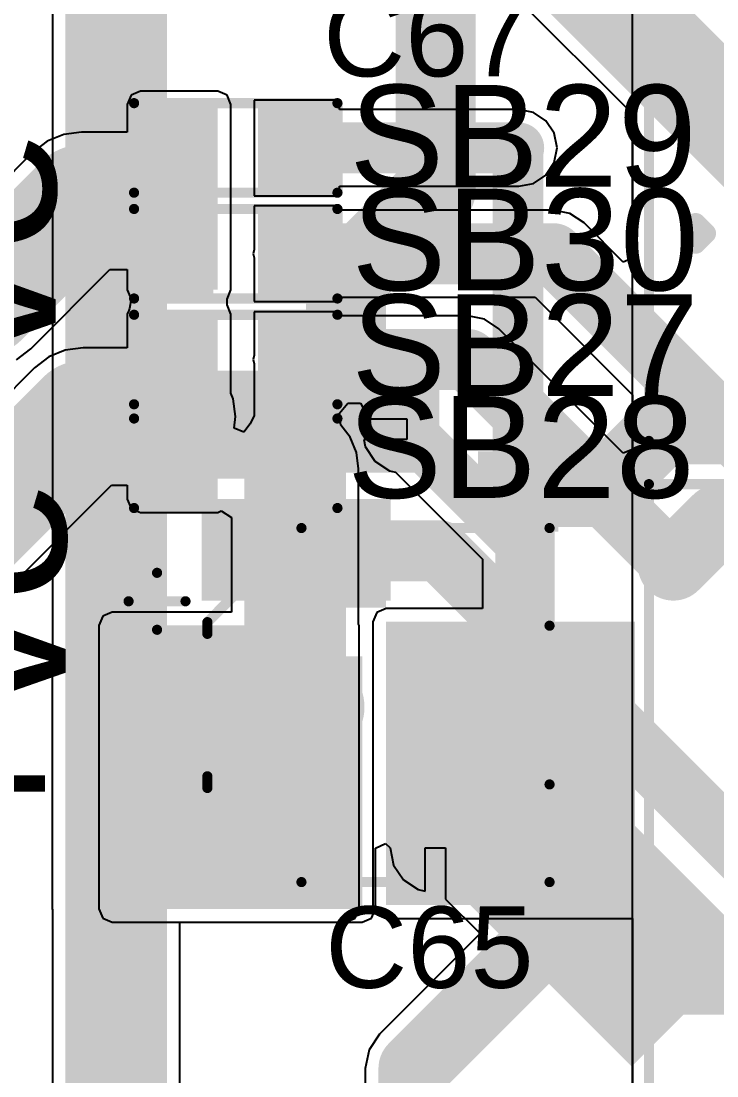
# Model space of a CAD drawing. Header units: millimetres. Extents: x 0 to 214, y 0 to 214.
# Drawn here: x 0.479 to 0.821, y 3.043 to 3.561 of the extents above; entities that cross this region are included whole.
import ezdxf

# ---------------------------------------------------------------- set-up
doc = ezdxf.new("R2010")
doc.units = ezdxf.units.MM
doc.header["$MEASUREMENT"] = 0
for name, color, linetype in [('BottomLayer', 5, 'Continuous'), ('BottomPaste', 16, 'Continuous'), ('BottomSolder', 6, 'Continuous'), ('TopLayer', 1, 'Continuous'), ('TopOverlay', 2, 'Continuous'), ('TopPaste', 8, 'Continuous'), ('TopSolder', 216, 'Continuous'), ('ViaHoleLayer', 16, 'Continuous')]:
    doc.layers.add(name, color=color, linetype=linetype)
doc.styles.add('Arial', font='', dxfattribs={"height": 0.2})
doc.styles.get('Arial').set_extended_font_data('Arial')

# ---------------------------------------------------------------- blocks, each defined once
blk = doc.blocks.new('DIP_8_18')
at = {"layer": 'TopOverlay', "const_width": 0.005}
for points in [[(-0.254, 0.593), (0.25, 0.593)], [(0.25, 0.593), (0.25, -0.553)]]:
    blk.add_lwpolyline(points, dxfattribs=at)
at = {"layer": 'TopOverlay', "const_width": 0.0025}
blk.add_lwpolyline([(0.24875, 0.593, 1), (0.25125, 0.593, 1)], format="xyb", close=True, dxfattribs=at)
blk.add_lwpolyline([(0.24875, 0.593, 1), (0.25125, 0.593, 1)], format="xyb", close=True, dxfattribs=at)
blk = doc.blocks.new('S______B______51')
at = {"layer": 'TopLayer'}
for points in [[(-0.045, -0.0175), (-0.045, 0.0175), (-0.015, 0.0175), (-0.015, -0.0175)], [(0.015, -0.0175), (0.015, 0.0175), (0.045, 0.0175), (0.045, -0.0175)]]:
    blk.add_hatch(color=1, dxfattribs=at).paths.add_polyline_path(points)
at = {"layer": 'TopPaste'}
for points in [[(-0.045, -0.0175), (-0.045, 0.0175), (-0.015, 0.0175), (-0.015, -0.0175)], [(0.015, -0.0175), (0.015, 0.0175), (0.045, 0.0175), (0.045, -0.0175)]]:
    blk.add_hatch(color=8, dxfattribs=at).paths.add_polyline_path(points)
at = {"layer": 'TopSolder'}
for points in [[(-0.049, -0.0215), (-0.049, 0.0215), (-0.011, 0.0215), (-0.011, -0.0215)], [(0.011, -0.0215), (0.011, 0.0215), (0.049, 0.0215), (0.049, -0.0215)]]:
    blk.add_hatch(color=216, dxfattribs=at).paths.add_polyline_path(points)
at = {"layer": 'TopOverlay', "const_width": 0.005}
for points in [[(0.05, 0.022), (-0.05, 0.022)], [(-0.05, 0.022), (-0.05, -0.022)], [(0.05, 0.022), (0.05, -0.022)], [(0.05, -0.022), (-0.05, -0.022)]]:
    blk.add_lwpolyline(points, dxfattribs=at)
at = {"layer": 'TopOverlay', "const_width": 0.0025}
for points in [[(-0.05125, 0.022, 1), (-0.04875, 0.022, 1)], [(-0.05125, 0.022, 1), (-0.04875, 0.022, 1)], [(0.04875, 0.022, 1), (0.05125, 0.022, 1)], [(0.04875, 0.022, 1), (0.05125, 0.022, 1)], [(-0.05125, -0.022, 1), (-0.04875, -0.022, 1)], [(-0.05125, -0.022, 1), (-0.04875, -0.022, 1)], [(0.04875, -0.022, 1), (0.05125, -0.022, 1)], [(0.04875, -0.022, 1), (0.05125, -0.022, 1)]]:
    blk.add_lwpolyline(points, format="xyb", close=True, dxfattribs=at)
blk = doc.blocks.new('S______B______52')
at = {"layer": 'TopLayer'}
for points in [[(-0.045, -0.0175), (-0.045, 0.0175), (-0.015, 0.0175), (-0.015, -0.0175)], [(0.015, -0.0175), (0.015, 0.0175), (0.045, 0.0175), (0.045, -0.0175)]]:
    blk.add_hatch(color=1, dxfattribs=at).paths.add_polyline_path(points)
at = {"layer": 'TopPaste'}
for points in [[(-0.045, -0.0175), (-0.045, 0.0175), (-0.015, 0.0175), (-0.015, -0.0175)], [(0.015, -0.0175), (0.015, 0.0175), (0.045, 0.0175), (0.045, -0.0175)]]:
    blk.add_hatch(color=8, dxfattribs=at).paths.add_polyline_path(points)
at = {"layer": 'TopSolder'}
for points in [[(-0.049, -0.0215), (-0.049, 0.0215), (-0.011, 0.0215), (-0.011, -0.0215)], [(0.011, -0.0215), (0.011, 0.0215), (0.049, 0.0215), (0.049, -0.0215)]]:
    blk.add_hatch(color=216, dxfattribs=at).paths.add_polyline_path(points)
at = {"layer": 'TopOverlay', "const_width": 0.005}
for points in [[(0.05, 0.022), (-0.05, 0.022)], [(-0.05, 0.022), (-0.05, -0.022)], [(0.05, 0.022), (0.05, -0.022)], [(0.05, -0.022), (-0.05, -0.022)]]:
    blk.add_lwpolyline(points, dxfattribs=at)
at = {"layer": 'TopOverlay', "const_width": 0.0025}
for points in [[(-0.05125, 0.022, 1), (-0.04875, 0.022, 1)], [(-0.05125, 0.022, 1), (-0.04875, 0.022, 1)], [(0.04875, 0.022, 1), (0.05125, 0.022, 1)], [(0.04875, 0.022, 1), (0.05125, 0.022, 1)], [(-0.05125, -0.022, 1), (-0.04875, -0.022, 1)], [(-0.05125, -0.022, 1), (-0.04875, -0.022, 1)], [(0.04875, -0.022, 1), (0.05125, -0.022, 1)], [(0.04875, -0.022, 1), (0.05125, -0.022, 1)]]:
    blk.add_lwpolyline(points, format="xyb", close=True, dxfattribs=at)
blk = doc.blocks.new('S______B______53')
at = {"layer": 'TopLayer'}
for points in [[(-0.045, -0.0175), (-0.045, 0.0175), (-0.015, 0.0175), (-0.015, -0.0175)], [(0.015, -0.0175), (0.015, 0.0175), (0.045, 0.0175), (0.045, -0.0175)]]:
    blk.add_hatch(color=1, dxfattribs=at).paths.add_polyline_path(points)
at = {"layer": 'TopPaste'}
for points in [[(-0.045, -0.0175), (-0.045, 0.0175), (-0.015, 0.0175), (-0.015, -0.0175)], [(0.015, -0.0175), (0.015, 0.0175), (0.045, 0.0175), (0.045, -0.0175)]]:
    blk.add_hatch(color=8, dxfattribs=at).paths.add_polyline_path(points)
at = {"layer": 'TopSolder'}
for points in [[(-0.049, -0.0215), (-0.049, 0.0215), (-0.011, 0.0215), (-0.011, -0.0215)], [(0.011, -0.0215), (0.011, 0.0215), (0.049, 0.0215), (0.049, -0.0215)]]:
    blk.add_hatch(color=216, dxfattribs=at).paths.add_polyline_path(points)
at = {"layer": 'TopOverlay', "const_width": 0.005}
for points in [[(0.05, 0.022), (-0.05, 0.022)], [(-0.05, 0.022), (-0.05, -0.022)], [(0.05, 0.022), (0.05, -0.022)], [(0.05, -0.022), (-0.05, -0.022)]]:
    blk.add_lwpolyline(points, dxfattribs=at)
at = {"layer": 'TopOverlay', "const_width": 0.0025}
for points in [[(-0.05125, 0.022, 1), (-0.04875, 0.022, 1)], [(-0.05125, 0.022, 1), (-0.04875, 0.022, 1)], [(0.04875, 0.022, 1), (0.05125, 0.022, 1)], [(0.04875, 0.022, 1), (0.05125, 0.022, 1)], [(-0.05125, -0.022, 1), (-0.04875, -0.022, 1)], [(-0.05125, -0.022, 1), (-0.04875, -0.022, 1)], [(0.04875, -0.022, 1), (0.05125, -0.022, 1)], [(0.04875, -0.022, 1), (0.05125, -0.022, 1)]]:
    blk.add_lwpolyline(points, format="xyb", close=True, dxfattribs=at)
blk = doc.blocks.new('S______B______54')
at = {"layer": 'TopLayer'}
for points in [[(-0.045, -0.0175), (-0.045, 0.0175), (-0.015, 0.0175), (-0.015, -0.0175)], [(0.015, -0.0175), (0.015, 0.0175), (0.045, 0.0175), (0.045, -0.0175)]]:
    blk.add_hatch(color=1, dxfattribs=at).paths.add_polyline_path(points)
at = {"layer": 'TopPaste'}
for points in [[(-0.045, -0.0175), (-0.045, 0.0175), (-0.015, 0.0175), (-0.015, -0.0175)], [(0.015, -0.0175), (0.015, 0.0175), (0.045, 0.0175), (0.045, -0.0175)]]:
    blk.add_hatch(color=8, dxfattribs=at).paths.add_polyline_path(points)
at = {"layer": 'TopSolder'}
for points in [[(-0.049, -0.0215), (-0.049, 0.0215), (-0.011, 0.0215), (-0.011, -0.0215)], [(0.011, -0.0215), (0.011, 0.0215), (0.049, 0.0215), (0.049, -0.0215)]]:
    blk.add_hatch(color=216, dxfattribs=at).paths.add_polyline_path(points)
at = {"layer": 'TopOverlay', "const_width": 0.005}
for points in [[(0.05, 0.022), (-0.05, 0.022)], [(-0.05, 0.022), (-0.05, -0.022)], [(0.05, 0.022), (0.05, -0.022)], [(0.05, -0.022), (-0.05, -0.022)]]:
    blk.add_lwpolyline(points, dxfattribs=at)
at = {"layer": 'TopOverlay', "const_width": 0.0025}
for points in [[(-0.05125, 0.022, 1), (-0.04875, 0.022, 1)], [(-0.05125, 0.022, 1), (-0.04875, 0.022, 1)], [(0.04875, 0.022, 1), (0.05125, 0.022, 1)], [(0.04875, 0.022, 1), (0.05125, 0.022, 1)], [(-0.05125, -0.022, 1), (-0.04875, -0.022, 1)], [(-0.05125, -0.022, 1), (-0.04875, -0.022, 1)], [(0.04875, -0.022, 1), (0.05125, -0.022, 1)], [(0.04875, -0.022, 1), (0.05125, -0.022, 1)]]:
    blk.add_lwpolyline(points, format="xyb", close=True, dxfattribs=at)
blk = doc.blocks.new('DIP_8_84')
at = {"layer": 'TopOverlay'}
for points, const_width in [([(-0.254, 0.593), (-0.254, -0.553)], 0.005), ([(-0.254, 0.593), (0.25, 0.593)], 0.005), ([(-0.157, 0.57), (-0.147, 0.57)], 0.01), ([(-0.157, 0.57), (-0.152, 0.565)], 0.01), ([(-0.147, 0.57), (-0.152, 0.565)], 0.01)]:
    blk.add_lwpolyline(points, dxfattribs=dict(at, const_width=const_width))
for points, const_width in [([(-0.25525, 0.593, 1), (-0.25275, 0.593, 1)], 0.0025), ([(-0.25525, 0.593, 1), (-0.25275, 0.593, 1)], 0.0025), ([(-0.1595, 0.57, 1), (-0.1545, 0.57, 1)], 0.005), ([(-0.1595, 0.57, 1), (-0.1545, 0.57, 1)], 0.005), ([(-0.1495, 0.57, 1), (-0.1445, 0.57, 1)], 0.005), ([(-0.1495, 0.57, 1), (-0.1445, 0.57, 1)], 0.005), ([(-0.1545, 0.565, 1), (-0.1495, 0.565, 1)], 0.005), ([(-0.1545, 0.565, 1), (-0.1495, 0.565, 1)], 0.005)]:
    blk.add_lwpolyline(points, format="xyb", close=True, dxfattribs=dict(at, const_width=const_width))
blk = doc.blocks.new('RES_0603_B_155')
at = {"layer": 'BottomLayer'}
for points in [[(-0.045, -0.0175), (-0.045, 0.0175), (-0.015, 0.0175), (-0.015, -0.0175)], [(0.015, -0.0175), (0.015, 0.0175), (0.045, 0.0175), (0.045, -0.0175)]]:
    blk.add_hatch(color=5, dxfattribs=at).paths.add_polyline_path(points)
at = {"layer": 'BottomPaste'}
for points in [[(-0.045, -0.0175), (-0.045, 0.0175), (-0.015, 0.0175), (-0.015, -0.0175)], [(0.015, -0.0175), (0.015, 0.0175), (0.045, 0.0175), (0.045, -0.0175)]]:
    blk.add_hatch(color=16, dxfattribs=at).paths.add_polyline_path(points)
at = {"layer": 'BottomSolder'}
for points in [[(-0.049, -0.0215), (-0.049, 0.0215), (-0.011, 0.0215), (-0.011, -0.0215)], [(0.011, -0.0215), (0.011, 0.0215), (0.049, 0.0215), (0.049, -0.0215)]]:
    blk.add_hatch(color=6, dxfattribs=at).paths.add_polyline_path(points)
blk = doc.blocks.new('SOT23_3_B_163')
at = {"layer": 'BottomLayer'}
for points in [[(-0.02166, 0.02657), (-0.05316, 0.02657), (-0.05316, 0.05807), (-0.02166, 0.05807)], [(0.05314, 0.02657), (0.02165, 0.02657), (0.02165, 0.05807), (0.05314, 0.05807)], [(0.01574, -0.05807), (-0.01575, -0.05807), (-0.01575, -0.02657), (0.01574, -0.02657)]]:
    blk.add_hatch(color=5, dxfattribs=at).paths.add_polyline_path(points)
at = {"layer": 'BottomPaste'}
for points in [[(-0.02166, 0.02657), (-0.05316, 0.02657), (-0.05316, 0.05807), (-0.02166, 0.05807)], [(0.05314, 0.02657), (0.02165, 0.02657), (0.02165, 0.05807), (0.05314, 0.05807)], [(0.01574, -0.05807), (-0.01575, -0.05807), (-0.01575, -0.02657), (0.01574, -0.02657)]]:
    blk.add_hatch(color=16, dxfattribs=at).paths.add_polyline_path(points)
at = {"layer": 'BottomSolder'}
for points in [[(-0.01766, 0.02257), (-0.05716, 0.02257), (-0.05716, 0.06207), (-0.01766, 0.06207)], [(0.05714, 0.02257), (0.01765, 0.02257), (0.01765, 0.06207), (0.05714, 0.06207)], [(0.01974, -0.06207), (-0.01975, -0.06207), (-0.01975, -0.02257), (0.01974, -0.02257)]]:
    blk.add_hatch(color=6, dxfattribs=at).paths.add_polyline_path(points)
blk = doc.blocks.new('C__0603_B_196')
at = {"layer": 'BottomLayer'}
for points in [[(-0.045, -0.0175), (-0.045, 0.0175), (-0.015, 0.0175), (-0.015, -0.0175)], [(0.015, -0.0175), (0.015, 0.0175), (0.045, 0.0175), (0.045, -0.0175)]]:
    blk.add_hatch(color=5, dxfattribs=at).paths.add_polyline_path(points)
at = {"layer": 'BottomPaste'}
for points in [[(-0.045, -0.0175), (-0.045, 0.0175), (-0.015, 0.0175), (-0.015, -0.0175)], [(0.015, -0.0175), (0.015, 0.0175), (0.045, 0.0175), (0.045, -0.0175)]]:
    blk.add_hatch(color=16, dxfattribs=at).paths.add_polyline_path(points)
at = {"layer": 'BottomSolder'}
for points in [[(-0.04736, -0.01986), (-0.04736, 0.01986), (-0.01264, 0.01986), (-0.01264, -0.01986)], [(0.01264, -0.01986), (0.01264, 0.01986), (0.04736, 0.01986), (0.04736, -0.01986)]]:
    blk.add_hatch(color=6, dxfattribs=at).paths.add_polyline_path(points)
blk = doc.blocks.new('RVT1E100M0405__197')
at = {"layer": 'TopLayer'}
for points in [[(-0.12205, 0.0315), (-0.01969, 0.0315), (-0.01969, -0.0315), (-0.12205, -0.0315)], [(0.01969, 0.0315), (0.12205, 0.0315), (0.12205, -0.0315), (0.01969, -0.0315)]]:
    blk.add_hatch(color=1, dxfattribs=at).paths.add_polyline_path(points)
at = {"layer": 'TopPaste'}
for points in [[(-0.12205, 0.0315), (-0.01969, 0.0315), (-0.01969, -0.0315), (-0.12205, -0.0315)], [(0.01969, 0.0315), (0.12205, 0.0315), (0.12205, -0.0315), (0.01969, -0.0315)]]:
    blk.add_hatch(color=8, dxfattribs=at).paths.add_polyline_path(points)
at = {"layer": 'TopSolder'}
for points in [[(-0.12605, 0.0355), (-0.01569, 0.0355), (-0.01569, -0.0355), (-0.12605, -0.0355)], [(0.01569, 0.0355), (0.12605, 0.0355), (0.12605, -0.0355), (0.01569, -0.0355)]]:
    blk.add_hatch(color=216, dxfattribs=at).paths.add_polyline_path(points)
at = {"layer": 'TopOverlay', "const_width": 0.005}
for points in [[(-0.08325, 0.04075), (-0.037, 0.087)], [(-0.037, 0.087), (0.085, 0.087)], [(0.085, 0.039), (0.085, 0.087)], [(-0.108, 0.037), (-0.108, 0.065)], [(-0.122, 0.051), (-0.094, 0.051)], [(-0.08325, 0.035), (-0.08325, 0.04075)], [(-0.08325, -0.04075), (-0.08325, -0.035)], [(-0.08325, -0.04075), (-0.037, -0.087)], [(0.085, -0.087), (0.085, -0.039)], [(-0.037, -0.087), (0.085, -0.087)]]:
    blk.add_lwpolyline(points, dxfattribs=at)
at = {"layer": 'TopOverlay', "const_width": 0.0025}
for points in [[(-0.03825, 0.087, 1), (-0.03575, 0.087, 1)], [(-0.03825, 0.087, 1), (-0.03575, 0.087, 1)], [(0.08375, 0.087, 1), (0.08625, 0.087, 1)], [(0.08375, 0.087, 1), (0.08625, 0.087, 1)], [(-0.10925, 0.065, 1), (-0.10675, 0.065, 1)], [(-0.12325, 0.051, 1), (-0.12075, 0.051, 1)], [(-0.09525, 0.051, 1), (-0.09275, 0.051, 1)], [(-0.0845, 0.04075, 1), (-0.082, 0.04075, 1)], [(-0.0845, 0.04075, 1), (-0.082, 0.04075, 1)], [(0.08375, 0.039, 1), (0.08625, 0.039, 1)], [(-0.10925, 0.037, 1), (-0.10675, 0.037, 1)], [(-0.0845, 0.035, 1), (-0.082, 0.035, 1)], [(-0.0845, -0.035, 1), (-0.082, -0.035, 1)], [(-0.0845, -0.04075, 1), (-0.082, -0.04075, 1)], [(-0.0845, -0.04075, 1), (-0.082, -0.04075, 1)], [(0.08375, -0.039, 1), (0.08625, -0.039, 1)], [(-0.03825, -0.087, 1), (-0.03575, -0.087, 1)], [(-0.03825, -0.087, 1), (-0.03575, -0.087, 1)], [(0.08375, -0.087, 1), (0.08625, -0.087, 1)], [(0.08375, -0.087, 1), (0.08625, -0.087, 1)]]:
    blk.add_lwpolyline(points, format="xyb", close=True, dxfattribs=at)

msp = doc.modelspace()

# ---------------------------------------------------------------- hatches: boundary and pattern name
at = {"layer": 'BottomLayer'}
h = msp.add_hatch(color=5, dxfattribs=at)
edge = h.paths.add_edge_path()
edge.add_arc((0.724, 3.499), 0.01181, 0, 360)
for points in [[(0.568, 3.33947), (0.685, 3.33947), (0.685, 3.38947), (0.568, 3.38947)], [(0.568, 3.27651), (0.661, 3.27651), (0.661, 3.32651), (0.568, 3.32651)], [(0.501, 3.125), (0.647, 3.125), (0.647, 3.24905), (0.501, 3.24905)], [(0.8395, 3.1075), (0.72, 3.227), (0.66, 3.167), (0.7795, 3.0475)]]:
    msp.add_hatch(color=5, dxfattribs=at).paths.add_polyline_path(points)
h = msp.add_hatch(color=5, dxfattribs=at)
edge = h.paths.add_edge_path()
edge.add_arc((0.669, 3.36077), 0.01181, 0, 360)
h = msp.add_hatch(color=5, dxfattribs=at)
edge = h.paths.add_edge_path()
edge.add_arc((0.8, 3.294), 0.01181, 0, 360)
h = msp.add_hatch(color=5, dxfattribs=at)
edge = h.paths.add_edge_path()
edge.add_arc((0.56276, 3.1603), 0.0315, 0, 360)
h = msp.add_hatch(color=5, dxfattribs=at)
edge = h.paths.add_edge_path()
edge.add_arc((0.683, 3.155), 0.01181, 0, 360)
h = msp.add_hatch(color=5, dxfattribs=at)
edge = h.paths.add_edge_path()
edge.add_arc((0.7135, 3.155), 0.01181, 0, 360)
h = msp.add_hatch(color=5, dxfattribs=at)
edge = h.paths.add_edge_path()
edge.add_arc((0.744, 3.155), 0.01181, 0, 360)
at = {"layer": 'BottomSolder'}
h = msp.add_hatch(color=6, dxfattribs=at)
edge = h.paths.add_edge_path()
edge.add_arc((0.724, 3.499), 0.00591, 0, 360)
h = msp.add_hatch(color=6, dxfattribs=at)
edge = h.paths.add_edge_path()
edge.add_arc((0.669, 3.36077), 0.00591, 0, 360)
h = msp.add_hatch(color=6, dxfattribs=at)
edge = h.paths.add_edge_path()
edge.add_arc((0.8, 3.294), 0.00591, 0, 360)
h = msp.add_hatch(color=6, dxfattribs=at)
edge = h.paths.add_edge_path()
edge.add_arc((0.56276, 3.1603), 0.01575, 0, 360)
h = msp.add_hatch(color=6, dxfattribs=at)
edge = h.paths.add_edge_path()
edge.add_arc((0.683, 3.155), 0.00591, 0, 360)
h = msp.add_hatch(color=6, dxfattribs=at)
edge = h.paths.add_edge_path()
edge.add_arc((0.7135, 3.155), 0.00591, 0, 360)
h = msp.add_hatch(color=6, dxfattribs=at)
edge = h.paths.add_edge_path()
edge.add_arc((0.744, 3.155), 0.00591, 0, 360)
at = {"layer": 'TopLayer'}
for points in [[(0.538, 3.42933), (0.576, 3.42933), (0.576, 3.52033), (0.538, 3.52033)], [(0.538, 3.32633), (0.576, 3.32633), (0.576, 3.41733), (0.538, 3.41733)], [(0.524, 3.125), (0.639, 3.125), (0.639, 3.2643), (0.524, 3.2643)], [(0.65873, 3.12683), (0.78109, 3.12683), (0.78109, 3.26613), (0.65873, 3.26613)]]:
    msp.add_hatch(color=1, dxfattribs=at).paths.add_polyline_path(points)
h = msp.add_hatch(color=1, dxfattribs=at)
edge = h.paths.add_edge_path()
edge.add_arc((0.724, 3.499), 0.01181, 0, 360)
h = msp.add_hatch(color=1, dxfattribs=at)
edge = h.paths.add_edge_path()
edge.add_arc((0.669, 3.36077), 0.01181, 0, 360)
h = msp.add_hatch(color=1, dxfattribs=at)
edge = h.paths.add_edge_path()
edge.add_arc((0.8, 3.294), 0.01181, 0, 360)
h = msp.add_hatch(color=1, dxfattribs=at)
edge = h.paths.add_edge_path()
edge.add_arc((0.56276, 3.1603), 0.0315, 0, 360)
h = msp.add_hatch(color=1, dxfattribs=at)
edge = h.paths.add_edge_path()
edge.add_arc((0.683, 3.155), 0.01181, 0, 360)
h = msp.add_hatch(color=1, dxfattribs=at)
edge = h.paths.add_edge_path()
edge.add_arc((0.7135, 3.155), 0.01181, 0, 360)
h = msp.add_hatch(color=1, dxfattribs=at)
edge = h.paths.add_edge_path()
edge.add_arc((0.744, 3.155), 0.01181, 0, 360)
at = {"layer": 'TopSolder'}
h = msp.add_hatch(color=216, dxfattribs=at)
edge = h.paths.add_edge_path()
edge.add_arc((0.724, 3.499), 0.00591, 0, 360)
h = msp.add_hatch(color=216, dxfattribs=at)
edge = h.paths.add_edge_path()
edge.add_arc((0.669, 3.36077), 0.00591, 0, 360)
h = msp.add_hatch(color=216, dxfattribs=at)
edge = h.paths.add_edge_path()
edge.add_arc((0.8, 3.294), 0.00591, 0, 360)
h = msp.add_hatch(color=216, dxfattribs=at)
edge = h.paths.add_edge_path()
edge.add_arc((0.56276, 3.1603), 0.01575, 0, 360)
h = msp.add_hatch(color=216, dxfattribs=at)
edge = h.paths.add_edge_path()
edge.add_arc((0.683, 3.155), 0.00591, 0, 360)
h = msp.add_hatch(color=216, dxfattribs=at)
edge = h.paths.add_edge_path()
edge.add_arc((0.7135, 3.155), 0.00591, 0, 360)
h = msp.add_hatch(color=216, dxfattribs=at)
edge = h.paths.add_edge_path()
edge.add_arc((0.744, 3.155), 0.00591, 0, 360)
at = {"layer": 'ViaHoleLayer'}
h = msp.add_hatch(color=16, dxfattribs=at)
edge = h.paths.add_edge_path()
edge.add_arc((0.724, 3.499), 0.00591, 0, 360)
h = msp.add_hatch(color=16, dxfattribs=at)
edge = h.paths.add_edge_path()
edge.add_arc((0.669, 3.36077), 0.00591, 0, 360)
h = msp.add_hatch(color=16, dxfattribs=at)
edge = h.paths.add_edge_path()
edge.add_arc((0.8, 3.294), 0.00591, 0, 360)
h = msp.add_hatch(color=16, dxfattribs=at)
edge = h.paths.add_edge_path()
edge.add_arc((0.56276, 3.1603), 0.01575, 0, 360)
h = msp.add_hatch(color=16, dxfattribs=at)
edge = h.paths.add_edge_path()
edge.add_arc((0.683, 3.155), 0.00591, 0, 360)
h = msp.add_hatch(color=16, dxfattribs=at)
edge = h.paths.add_edge_path()
edge.add_arc((0.7135, 3.155), 0.00591, 0, 360)
h = msp.add_hatch(color=16, dxfattribs=at)
edge = h.paths.add_edge_path()
edge.add_arc((0.744, 3.155), 0.00591, 0, 360)

# ---------------------------------------------------------------- linework, layer by layer
at = {"layer": 'BottomLayer'}
for p, q in [((0.78, 2.829), (0.78, 3.859)), ((0.49473, 3.57145), (0.49473, 3.2496)), ((0.49473, 3.2496), (0.49451, 3.24905)), ((0.49451, 3.24905), (0.49451, 3.125)), ((0.65349, 3.1549), (0.65849, 3.15713)), ((0.65349, 3.125), (0.65349, 3.1549)), ((0.65849, 3.15713), (0.66078, 3.15507)), ((0.66078, 3.15507), (0.66076, 3.155)), ((0.66076, 3.155), (0.66245, 3.14649)), ((0.678, 3.13376), (0.678, 3.155)), ((0.678, 3.155), (0.688, 3.155)), ((0.688, 3.155), (0.688, 3.12982)), ((0.66245, 3.14649), (0.66728, 3.13928)), ((0.66728, 3.13928), (0.67449, 3.13445)), ((0.67449, 3.13445), (0.678, 3.13376)), ((0.688, 3.12982), (0.70497, 3.11285)), ((0.49451, 3.125), (0.49473, 3.12445)), ((0.49473, 3.12445), (0.49473, 2.76101)), ((0.65159, 3.12041), (0.65349, 3.125)), ((0.55727, 2.89829), (0.55727, 3.11851)), ((0.55727, 3.11851), (0.647, 3.11851)), ((0.647, 3.11851), (0.65159, 3.12041)), ((0.70497, 3.11285), (0.65556, 3.06344)), ((0.65556, 3.06344), (0.65036, 3.05567)), ((0.65036, 3.05567), (0.64854, 3.0465)), ((0.64854, 3.0465), (0.64854, 3.0465)), ((0.64854, 3.0465), (0.64854, 2.90195))]:
    msp.add_line(p, q, dxfattribs=at)
for points, const_width in [([(0.68314, 3.47814), (0.68314, 3.67117)], 0.03937), ([(0.526, 2.70252), (0.526, 3.64188)], 0.05), ([(0.72365, 3.33017), (0.72365, 3.499)], 0.025), ([(0.639, 3.434), (0.68314, 3.47814)], 0.03937), ([(0.639, 3.36757), (0.639, 3.434)], 0.03937), ([(0.76417, 3.33017), (0.795, 3.361)], 0.035), ([(0.795, 3.361), (1.55375, 3.361)], 0.035), ([(0.72365, 3.33017), (0.76417, 3.33017)], 0.035), ([(0.8, 3.294), (0.822, 3.316)], 0.035), ([(0.822, 3.316), (1.209, 3.316)], 0.035), ([(0.65405, 3.30102), (0.68498, 3.30102)], 0.03), ([(0.68498, 3.30102), (0.844, 3.142)], 0.03), ([(0.639, 3.29277), (0.64725, 3.30102)], 0.015), ([(0.64725, 3.30102), (0.65405, 3.30102)], 0.015), ([(0.55783, 3.22417), (0.62314, 3.22417)], 0.05), ([(0.54734, 3.21368), (0.574, 3.18702)], 0.05), ([(0.68314, 3.17886), (0.68314, 3.22417)], 0.025), ([(0.68314, 3.17886), (0.744, 3.118)], 0.025), ([(0.744, 3.118), (0.76939, 3.09261)], 0.03937), ([(0.6725, 3.0465), (0.744, 3.118)], 0.035), ([(0.76939, 3.09261), (0.9846, 3.09261)], 0.03937), ([(0.6725, 2.87026), (0.6725, 3.0465)], 0.035)]:
    msp.add_lwpolyline(points, dxfattribs=dict(at, const_width=const_width))
for points, const_width in [([(0.7174, 3.499, 1), (0.7299, 3.499, 1)], 0.0125), ([(0.6733, 3.47814, 1), (0.69298, 3.47814, 1)], 0.01969), ([(0.6733, 3.47814, 1), (0.69298, 3.47814, 1)], 0.01969), ([(0.62916, 3.434, 1), (0.64884, 3.434, 1)], 0.01969), ([(0.62916, 3.434, 1), (0.64884, 3.434, 1)], 0.01969), ([(0.62916, 3.36757, 1), (0.64884, 3.36757, 1)], 0.01969), ([(0.78625, 3.361, 1), (0.80375, 3.361, 1)], 0.0175), ([(0.78625, 3.361, 1), (0.80375, 3.361, 1)], 0.0175), ([(0.7149, 3.33017, 1), (0.7324, 3.33017, 1)], 0.0175), ([(0.75542, 3.33017, 1), (0.77292, 3.33017, 1)], 0.0175), ([(0.75542, 3.33017, 1), (0.77292, 3.33017, 1)], 0.0175), ([(0.7174, 3.33017, 1), (0.7299, 3.33017, 1)], 0.0125), ([(0.81325, 3.316, 1), (0.83075, 3.316, 1)], 0.0175), ([(0.81325, 3.316, 1), (0.83075, 3.316, 1)], 0.0175), ([(0.64655, 3.30102, 1), (0.66155, 3.30102, 1)], 0.015), ([(0.67748, 3.30102, 1), (0.69248, 3.30102, 1)], 0.015), ([(0.67748, 3.30102, 1), (0.69248, 3.30102, 1)], 0.015), ([(0.6435, 3.30102, 1), (0.651, 3.30102, 1)], 0.0075), ([(0.6435, 3.30102, 1), (0.651, 3.30102, 1)], 0.0075), ([(0.6503, 3.30102, 1), (0.6578, 3.30102, 1)], 0.0075), ([(0.79125, 3.294, 1), (0.80875, 3.294, 1)], 0.0175), ([(0.63525, 3.29277, 1), (0.64275, 3.29277, 1)], 0.0075), ([(0.54533, 3.22417, 1), (0.57033, 3.22417, 1)], 0.025), ([(0.61064, 3.22417, 1), (0.63564, 3.22417, 1)], 0.025), ([(0.53484, 3.21368, 1), (0.55984, 3.21368, 1)], 0.025), ([(0.67689, 3.22417, 1), (0.68939, 3.22417, 1)], 0.0125), ([(0.5615, 3.18702, 1), (0.5865, 3.18702, 1)], 0.025), ([(0.67689, 3.17886, 1), (0.68939, 3.17886, 1)], 0.0125), ([(0.67689, 3.17886, 1), (0.68939, 3.17886, 1)], 0.0125), ([(0.73416, 3.118, 1), (0.75384, 3.118, 1)], 0.01969), ([(0.73525, 3.118, 1), (0.75275, 3.118, 1)], 0.0175), ([(0.73775, 3.118, 1), (0.75025, 3.118, 1)], 0.0125), ([(0.75955, 3.09261, 1), (0.77923, 3.09261, 1)], 0.01969), ([(0.75955, 3.09261, 1), (0.77923, 3.09261, 1)], 0.01969), ([(0.66375, 3.0465, 1), (0.68125, 3.0465, 1)], 0.0175), ([(0.66375, 3.0465, 1), (0.68125, 3.0465, 1)], 0.0175)]:
    msp.add_lwpolyline(points, format="xyb", close=True, dxfattribs=dict(at, const_width=const_width))
at = {"layer": 'TopLayer'}
for p, q in [((0.78, 2.829), (0.78, 3.859)), ((0.71975, 3.57603), (0.78, 3.51578)), ((0.538, 3.52683), (0.53341, 3.52493)), ((0.576, 3.52683), (0.538, 3.52683)), ((0.58059, 3.52493), (0.576, 3.52683)), ((0.53341, 3.52493), (0.53151, 3.52033)), ((0.53151, 3.52033), (0.53151, 3.50679)), ((0.58249, 3.52033), (0.58059, 3.52493)), ((0.58249, 3.42933), (0.58249, 3.52033)), ((0.63584, 3.5225), (0.59384, 3.5225)), ((0.59384, 3.5225), (0.59384, 3.4755)), ((0.63584, 3.51786), (0.63584, 3.5225)), ((0.724, 3.51786), (0.63584, 3.51786)), ((0.73122, 3.51643), (0.724, 3.51786)), ((0.73734, 3.51234), (0.73122, 3.51643)), ((0.78, 3.51578), (0.78, 3.44481)), ((0.74143, 3.50622), (0.73734, 3.51234)), ((0.50025, 3.50564), (0.49211, 3.50226)), ((0.509, 3.50679), (0.50025, 3.50564)), ((0.53151, 3.50679), (0.509, 3.50679)), ((0.74286, 3.499), (0.74143, 3.50622)), ((0.49211, 3.50226), (0.48511, 3.49689)), ((0.48511, 3.49689), (0.44618, 3.45796)), ((0.74143, 3.49178), (0.74286, 3.499)), ((0.73734, 3.48566), (0.74143, 3.49178)), ((0.73122, 3.48157), (0.73734, 3.48566)), ((0.63584, 3.4755), (0.63584, 3.48014)), ((0.63584, 3.48014), (0.724, 3.48014)), ((0.724, 3.48014), (0.73122, 3.48157)), ((0.59384, 3.4755), (0.63584, 3.4755)), ((0.63584, 3.4705), (0.59384, 3.4705)), ((0.59384, 3.4705), (0.59384, 3.44907)), ((0.63584, 3.46841), (0.63584, 3.4705)), ((0.741, 3.46841), (0.63584, 3.46841)), ((0.74919, 3.46678), (0.741, 3.46841)), ((0.75614, 3.46214), (0.74919, 3.46678)), ((0.77538, 3.4429), (0.75614, 3.46214)), ((0.59384, 3.44907), (0.59343, 3.447)), ((0.59343, 3.447), (0.59384, 3.44493)), ((0.59384, 3.44493), (0.59384, 3.4235)), ((0.78, 3.44481), (0.77538, 3.4429)), ((0.48407, 3.40028), (0.523, 3.43921)), ((0.523, 3.43921), (0.53151, 3.43921)), ((0.53151, 3.43921), (0.53151, 3.42933)), ((0.53151, 3.42933), (0.53341, 3.42474)), ((0.58059, 3.42474), (0.58249, 3.42933)), ((0.53341, 3.42474), (0.53262, 3.42015)), ((0.58059, 3.42193), (0.58059, 3.42474)), ((0.58249, 3.41733), (0.58059, 3.42193)), ((0.59384, 3.4235), (0.63584, 3.4235)), ((0.63584, 3.4235), (0.63584, 3.42559)), ((0.63584, 3.42559), (0.73213, 3.42559)), ((0.73213, 3.42559), (0.78, 3.37772)), ((0.53226, 3.41915), (0.53151, 3.41733)), ((0.53151, 3.41733), (0.53151, 3.40079)), ((0.53262, 3.42015), (0.53226, 3.41915)), ((0.58249, 3.37851), (0.58249, 3.41733)), ((0.63584, 3.4185), (0.59384, 3.4185)), ((0.59384, 3.4185), (0.59384, 3.39707)), ((0.63584, 3.41641), (0.63584, 3.4185)), ((0.699, 3.41641), (0.63584, 3.41641)), ((0.70719, 3.41478), (0.699, 3.41641)), ((0.71414, 3.41014), (0.70719, 3.41478)), ((0.77538, 3.3489), (0.71414, 3.41014)), ((0.47707, 3.39491), (0.48407, 3.40028)), ((0.49287, 3.39626), (0.48587, 3.39089)), ((0.50102, 3.39964), (0.49287, 3.39626)), ((0.50977, 3.40079), (0.50102, 3.39964)), ((0.53151, 3.40079), (0.50977, 3.40079)), ((0.59384, 3.39707), (0.59343, 3.395)), ((0.48587, 3.39089), (0.38421, 3.28923)), ((0.59343, 3.395), (0.59384, 3.39293)), ((0.59384, 3.39293), (0.59384, 3.3715)), ((0.58364, 3.37575), (0.58249, 3.37851)), ((0.58479, 3.367), (0.58364, 3.37575)), ((0.78, 3.37772), (0.78, 3.35081)), ((0.59384, 3.3715), (0.59384, 3.3715)), ((0.59384, 3.3715), (0.59384, 3.3675)), ((0.63584, 3.36859), (0.63998, 3.37359)), ((0.63998, 3.37359), (0.64615, 3.37359)), ((0.64615, 3.37359), (0.6471, 3.37182)), ((0.6471, 3.37182), (0.64832, 3.36859)), ((0.58404, 3.36132), (0.58479, 3.367)), ((0.59384, 3.3675), (0.59187, 3.36332)), ((0.63584, 3.3675), (0.63584, 3.36859)), ((0.63653, 3.36279), (0.63584, 3.3675)), ((0.64832, 3.36859), (0.64776, 3.36577)), ((0.64776, 3.36577), (0.669, 3.36577)), ((0.669, 3.36577), (0.669, 3.35577)), ((0.58882, 3.35934), (0.58404, 3.36132)), ((0.59187, 3.36332), (0.58882, 3.35934)), ((0.64108, 3.35686), (0.63653, 3.36279)), ((0.6442, 3.34932), (0.64108, 3.35686)), ((0.669, 3.35577), (0.64776, 3.35577)), ((0.64776, 3.35577), (0.64845, 3.35226)), ((0.64527, 3.34123), (0.6442, 3.34932)), ((0.64845, 3.35226), (0.65328, 3.34505)), ((0.78, 3.35081), (0.77538, 3.3489)), ((0.65328, 3.34505), (0.66049, 3.34023)), ((0.64527, 3.26485), (0.64527, 3.34123)), ((0.66049, 3.34023), (0.66346, 3.33963)), ((0.66346, 3.33963), (0.70614, 3.29695)), ((0.43199, 3.24144), (0.52376, 3.33321)), ((0.52376, 3.33321), (0.53151, 3.33321)), ((0.53151, 3.33321), (0.53151, 3.32633)), ((0.53151, 3.32633), (0.53341, 3.32174)), ((0.53341, 3.32174), (0.53384, 3.32156)), ((0.53384, 3.32156), (0.53384, 3.3205)), ((0.53384, 3.3205), (0.5364, 3.3205)), ((0.5364, 3.3205), (0.538, 3.31984)), ((0.538, 3.31984), (0.576, 3.31984)), ((0.576, 3.31984), (0.57773, 3.32056)), ((0.57773, 3.32056), (0.58273, 3.31735)), ((0.58273, 3.31735), (0.58273, 3.27079)), ((0.70614, 3.29695), (0.70614, 3.27262)), ((0.65873, 3.27262), (0.65413, 3.27072)), ((0.70614, 3.27262), (0.65873, 3.27262)), ((0.51941, 3.26889), (0.51751, 3.2643)), ((0.524, 3.27079), (0.51941, 3.26889)), ((0.58273, 3.27079), (0.524, 3.27079)), ((0.65413, 3.27072), (0.65223, 3.26613)), ((0.51751, 3.2643), (0.51751, 3.125)), ((0.64549, 3.2643), (0.64527, 3.26485)), ((0.64549, 3.125), (0.64549, 3.2643)), ((0.65223, 3.26613), (0.65223, 3.12683)), ((0.65223, 3.12683), (0.65413, 3.12224)), ((0.51751, 3.125), (0.51941, 3.12041)), ((0.64359, 3.12041), (0.64549, 3.125)), ((0.65413, 3.12224), (0.65873, 3.12033)), ((0.51941, 3.12041), (0.524, 3.11851)), ((0.524, 3.11851), (0.639, 3.11851)), ((0.639, 3.11851), (0.64359, 3.12041)), ((0.65873, 3.12033), (0.78, 3.12033)), ((0.78, 3.12033), (0.78, 2.92942))]:
    msp.add_line(p, q, dxfattribs=at)
for points, const_width in [([(0.7327, 3.6073), (0.881, 3.459)], 0.05), ([(0.55484, 3.447), (0.55484, 3.499)], 0.02953), ([(0.61484, 3.499), (0.724, 3.499)], 0.025), ([(0.46017, 3.42417), (0.509, 3.473)], 0.055), ([(0.509, 3.473), (0.538, 3.473)], 0.055), ([(0.61484, 3.447), (0.741, 3.447)], 0.03), ([(0.741, 3.447), (0.855, 3.333)], 0.03), ([(0.36694, 3.42417), (0.46017, 3.42417)], 0.055), ([(0.61484, 3.395), (0.699, 3.395)], 0.03), ([(0.699, 3.395), (0.8, 3.294)], 0.03), ([(0.36694, 3.22417), (0.50977, 3.367)], 0.055), ([(0.50977, 3.367), (0.551, 3.367)], 0.055), ([(0.669, 3.36077), (0.72501, 3.30476)], 0.025), ([(0.614, 3.24333), (0.614, 3.34123)], 0.05), ([(0.61484, 3.24417), (0.61484, 3.344)], 0.025), ([(0.72501, 3.22517), (0.72501, 3.30476)], 0.025), ([(0.614, 3.24123), (0.614, 3.24333)], 0.05), ([(0.59585, 3.22517), (0.614, 3.24333)], 0.025), ([(0.614, 3.24333), (0.61484, 3.24417)], 0.025), ([(0.58327, 3.22517), (0.59585, 3.22517)], 0.025)]:
    msp.add_lwpolyline(points, dxfattribs=dict(at, const_width=const_width))
for points, const_width in [([(0.54746, 3.499, 1), (0.56222, 3.499, 1)], 0.01476), ([(0.60859, 3.499, 1), (0.62109, 3.499, 1)], 0.0125), ([(0.71775, 3.499, 1), (0.73025, 3.499, 1)], 0.0125), ([(0.49525, 3.473, 1), (0.52275, 3.473, 1)], 0.0275), ([(0.49525, 3.473, 1), (0.52275, 3.473, 1)], 0.0275), ([(0.52425, 3.473, 1), (0.55175, 3.473, 1)], 0.0275), ([(0.54746, 3.447, 1), (0.56222, 3.447, 1)], 0.01476), ([(0.60734, 3.447, 1), (0.62234, 3.447, 1)], 0.015), ([(0.7335, 3.447, 1), (0.7485, 3.447, 1)], 0.015), ([(0.7335, 3.447, 1), (0.7485, 3.447, 1)], 0.015), ([(0.44642, 3.42417, 1), (0.47392, 3.42417, 1)], 0.0275), ([(0.44642, 3.42417, 1), (0.47392, 3.42417, 1)], 0.0275), ([(0.60734, 3.395, 1), (0.62234, 3.395, 1)], 0.015), ([(0.6915, 3.395, 1), (0.7065, 3.395, 1)], 0.015), ([(0.6915, 3.395, 1), (0.7065, 3.395, 1)], 0.015), ([(0.49602, 3.367, 1), (0.52352, 3.367, 1)], 0.0275), ([(0.49602, 3.367, 1), (0.52352, 3.367, 1)], 0.0275), ([(0.53725, 3.367, 1), (0.56475, 3.367, 1)], 0.0275), ([(0.66275, 3.36077, 1), (0.67525, 3.36077, 1)], 0.0125), ([(0.6015, 3.34123, 1), (0.6265, 3.34123, 1)], 0.025), ([(0.60859, 3.344, 1), (0.62109, 3.344, 1)], 0.0125), ([(0.71876, 3.30476, 1), (0.73126, 3.30476, 1)], 0.0125), ([(0.71876, 3.30476, 1), (0.73126, 3.30476, 1)], 0.0125), ([(0.7925, 3.294, 1), (0.8075, 3.294, 1)], 0.015), ([(0.6015, 3.24333, 1), (0.6265, 3.24333, 1)], 0.025), ([(0.6015, 3.24333, 1), (0.6265, 3.24333, 1)], 0.025), ([(0.6015, 3.24123, 1), (0.6265, 3.24123, 1)], 0.025), ([(0.60775, 3.24333, 1), (0.62025, 3.24333, 1)], 0.0125), ([(0.60775, 3.24333, 1), (0.62025, 3.24333, 1)], 0.0125), ([(0.60859, 3.24417, 1), (0.62109, 3.24417, 1)], 0.0125), ([(0.60859, 3.24417, 1), (0.62109, 3.24417, 1)], 0.0125), ([(0.57702, 3.22517, 1), (0.58952, 3.22517, 1)], 0.0125), ([(0.5896, 3.22517, 1), (0.6021, 3.22517, 1)], 0.0125), ([(0.5896, 3.22517, 1), (0.6021, 3.22517, 1)], 0.0125), ([(0.71876, 3.22517, 1), (0.73126, 3.22517, 1)], 0.0125)]:
    msp.add_lwpolyline(points, format="xyb", close=True, dxfattribs=dict(at, const_width=const_width))

# ---------------------------------------------------------------- block references
for name, p, rotation in [('DIP_8_84', (1.381, 3.609), 90), ('S______B______52', (0.58484, 3.499), 180), ('S______B______51', (0.58484, 3.447), 180), ('S______B______54', (0.58484, 3.395), 180), ('SOT23_3_B_163', (0.68132, 3.33018), 90), ('RES_0603_B_155', (0.59086, 3.32547), 90), ('S______B______53', (0.58484, 3.344), 180), ('DIP_8_18', (1.381, 3.08375), 90)]:
    msp.add_blockref(name, p, dxfattribs=dict(rotation=rotation))
for name, p in [('RVT1E100M0405__197', (0.65414, 3.22517)), ('C__0603_B_196', (0.65314, 3.22417))]:
    msp.add_blockref(name, p)

# ---------------------------------------------------------------- texts
at = {"layer": 'TopOverlay', "style": 'Arial'}
for s, height, p in [('C67', 0.04, (0.62782, 3.53418)), ('SB29', 0.05, (0.6407, 3.47999)), ('SB30', 0.05, (0.64175, 3.42899)), ('SB27', 0.05, (0.64165, 3.37699)), ('SB28', 0.05, (0.63965, 3.32699)), ('C65', 0.04, (0.62882, 3.08618))]:
    msp.add_text(s, height=height, dxfattribs=at).set_placement(p)
for s, p in [('-ve', (0.49621, 3.354)), ('+ve', (0.50121, 3.154))]:
    msp.add_text(s, height=0.08, rotation=90, dxfattribs=at).set_placement(p)

doc.saveas('drawing.dxf')
